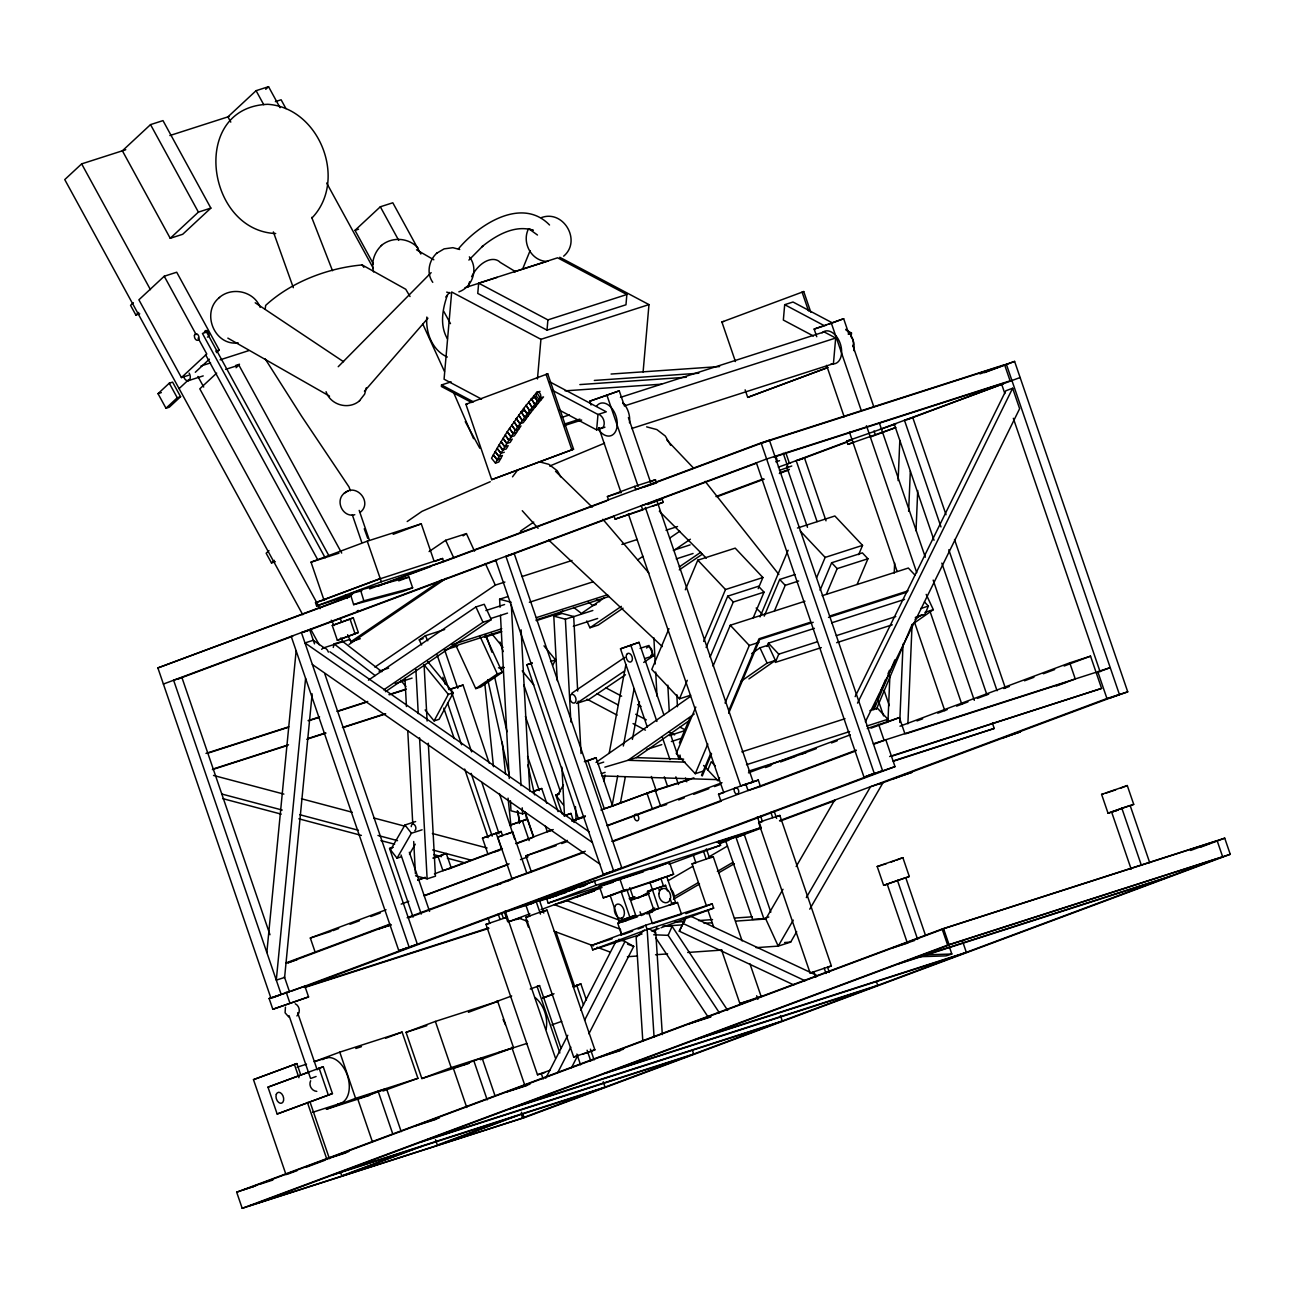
<?xml version="1.0" encoding="UTF-8"?>
<svg xmlns="http://www.w3.org/2000/svg" width="1295" height="1295" viewBox="0 0 1295 1295"><rect width="100%" height="100%" fill="white"/><g stroke="black" fill="none" stroke-linecap="round" stroke-linejoin="round"><path stroke-width="1.5" d="M887.949 721.882L889.892 675.634M894.214 573.086L894.651 563.017M898.115 480.591L899.815 440.365M899.75 722.448L903.052 644.036M908.637 511.315L910.336 471.105M907.892 723.808L912.036 625.275M916.018 530.772L917.718 490.546M451.113 381.863L441.53 384.939L441.385 386.477L471.574 402.486M478.664 283.168L477.758 293.431L547.008 330.16L625.971 304.778L626.861 294.515L557.611 257.802L478.664 283.168L547.898 319.897L626.861 294.515M537.457 378.966L540.922 339.322L451.68 291.99L444.072 379.208L481.546 399.087M547.008 330.16L547.898 319.897M604.943 427.204L596.639 429.875L597.982 414.481L551.913 390.054M643.097 371.989L648.973 304.6L559.731 257.268M831.989 322.682L793.009 302.01L784.689 304.681L783.346 320.059L813.47 336.036M620.451 397.371L824.138 331.908L835.68 338.027L833.43 363.685L631.669 428.516M851.139 336.862L851.479 333.009L846.169 330.193M266.835 952.505L296.134 650.802M305.588 678.418L276.288 980.121L284.609 977.45L312.144 693.845M265.151 309.311L265.669 305.393C291.116 281.954 327.813 268 362.163 264.941L405.74 289.254L410.029 296.523M603.956 780.998L605.073 775.074M609.152 753.366L625.89 664.545M612.147 805.377L617.747 775.689M623.332 746.017L634.129 688.632M620.467 802.706L625.307 776.984M632.381 739.396L639.471 701.793M333.268 647.451L334.094 643.906L342.398 641.235L381.879 671.7M366.323 387.772L364.656 394.117L359.427 400.819M285.434 1007.154L285.094 1012.803L288.817 1017.044M528.344 229.15C521.917 242.327 530.74 259.842 545.567 261.363M310.638 1080.775C308.42 1085.307 311.739 1091.07 316.789 1091.377M447.422 295.033C442.518 308.922 439.491 325.482 447.455 338.853M522.581 269.117L530.108 250.647M668.948 628.69L651.79 669.434L679.486 698.798L690.704 695.205M685.33 589.792L697.811 560.168L735.204 548.141L762.901 577.521L758.222 588.626M679.486 698.798L687.289 680.28M703.654 641.397L725.508 589.533L762.901 577.521M706.131 647.468L727.741 596.153L758.498 586.263L764.034 592.139L753.221 617.796M710.129 657.002L733.278 602.029L764.034 592.139M679.406 742.909L690.041 717.657M695.82 707.038L676.249 753.496L695.285 773.698L702.958 771.221M713.043 666.148L730.267 625.258L804.94 601.252M760.019 616.922L788.105 550.245M695.285 773.698L707.815 743.961M725.038 703.072L749.303 645.46L758.87 642.385M764.244 616.112L779.687 579.464L795.065 574.511M710.874 753.107L701.55 775.236L702.246 775.98L711.57 753.852M728.745 710.696L759.032 638.759L810.621 622.183M728.664 713.27L759.728 639.487L813.228 622.296M774.426 610.981L785.223 585.34L798.675 581.002M707.798 769.926L711.263 761.687L715.164 765.814M766.996 646.448L768.388 643.146L814.409 628.35M719.567 777.647L718.175 780.95L703.59 765.474M817.129 641.834L778.764 654.169L775.284 662.409L821.321 647.613M816.578 577.764L825.158 557.4L862.551 545.373L834.87 515.993L797.461 528.02M820.059 590.245L831.633 562.758L862.389 552.884L867.925 558.76L857.112 584.417M826.372 594.292L837.169 568.634L867.925 558.76M858.65 554.632L862.551 545.373M873.219 708.915L875.549 703.379M877.104 699.688L879.434 694.152M880.988 690.462L885.65 679.406M887.981 673.869L889.535 670.179M873.915 709.644L894.894 659.851M876.488 709.029L911.712 625.388M924.484 601.948L928.369 606.076L924.905 614.332L915.306 617.407M886.492 722.578L887.884 719.275L877.492 708.268L869.851 710.712M654.525 932.967L656.905 927.576M719.421 1012.9L668.139 935.346L672.105 926.362L663.089 926.006M793.803 984.945L679.292 931.186L685.767 917.686M679.292 931.186L686.641 916.488M855.153 696.629L1005.827 390.782L1012.641 388.241L1019.634 408.686L865.4 721.752M857.517 703.12L1012.641 388.241M545.794 1078.152L567.793 1035.255M580.629 1010.246L616.388 940.542M557.967 1072.163L570.82 1047.105M584.595 1020.25L624.999 941.497L633.724 946.402L588.885 1033.798M571.5 1067.679L577.91 1055.198M425.132 709.951L434.1 720.894L448.329 694.379L453.315 692.776L427.658 661.535M453.315 692.776L439.086 719.292L434.1 720.894M552.69 665.225L555.539 659.916L543.997 645.865M497.264 459.822L493.33 454.966L491.533 458.22L495.467 463.092L497.264 459.822L500.582 458.754L502.411 455.5L499.077 456.585L497.264 459.838L493.346 454.95L499.012 445.059L502.881 450.029L499.077 456.585L495.176 451.68L499.077 456.585M415.63 821.564L404.946 824.996L390.556 849.941L397.031 858.18L400.592 857.031M397.031 858.18L411.421 833.235L422.105 829.804M409.495 854.166L415.258 844.194M563.487 784.867L556.785 796.506L563.26 804.745M796.7 931.704L790.678 942.096L778.214 946.111L765.782 918.997L783.006 889.276M796.166 866.549L834.66 800.1M793.268 920.114L778.214 946.111L756.086 947.665M806.316 897.597L870.548 786.712L883.012 782.714L809.747 909.187M502.865 450.045L511.023 436.852L507.235 431.737L523.568 408.556L527.162 413.931L515.378 430.296L511.671 425.068L515.394 430.264L511.023 436.868L507.252 431.721L499.012 445.043L502.865 450.045L506.199 448.96L508.174 445.674L504.84 446.759L500.987 441.741L504.84 446.759M516.495 432.514L518.712 429.195L515.378 430.296M518.696 429.228L520.978 425.909L517.628 427.01L513.937 421.765L517.628 427.01M524.41 410.758L521.076 411.842L524.718 417.184L528.036 416.116L523.261 422.656L519.942 423.724L516.268 418.447L519.942 423.724M528.02 416.132L530.497 412.862L527.162 413.931L523.568 408.54L536.745 392.45L540.064 391.381M219.519 297.461C200.757 312.176 214.355 346.218 238.15 342.884M381.588 245.37C374.401 252.072 370.872 262.367 373.64 271.966M436.82 253.14C428.839 260.279 426.265 273.407 432.773 282.342M360.431 512.172C372.814 502.201 356.093 482.485 344.292 493.217C334.644 500.76 342.9 518.016 354.798 514.73M563.649 256.167C581.86 240.967 563.584 209.272 541.31 217.641M512.512 476.835L517.854 469.777M296.911 1015.944C300.699 1012.593 299.809 1005.988 295.26 1003.771M529.671 410.709L527.146 413.947L530.481 412.878L532.99 409.641L529.655 410.725L526.094 405.303L529.655 410.725L537.49 401.142L534.009 395.623L537.474 401.159L540.808 400.074L543.511 396.934L540.193 398.002L537.474 401.159M532.99 409.657L540.808 400.074M445.771 297.008L449.494 292.476M312.063 217.868C347.934 180.426 319.638 107.728 267.725 104.296L267.223 104.328C189.734 107.793 206.051 230.688 275.689 233.537M364.429 391.219L427.933 318.198M458.398 248.85C478.94 224.294 521.901 196.484 549.533 224.99M468.887 260.068L482.938 245.888L481.837 246.795C495.888 235.431 514.617 224.391 533.232 230.267L529.364 229.15L537.474 235.026M338.222 366.712L431.138 272.662M125.761 149.718L81.65 163.882L64.75 179.6L302.771 614.72M150.528 124.611L122.377 150.803L170.228 238.296L182.692 234.282L210.858 208.106L162.992 120.613L150.528 124.611L198.394 212.105L170.228 238.296M280.044 107.679L268.551 86.684L256.086 90.682L227.92 116.874L230.801 122.118M265.734 89.306L268.551 86.684M133.369 302.722L130.552 305.329L135.878 315.057L139.73 313.811M216.427 352.612L219.243 350.006L176.703 272.225L164.238 276.24L138.889 299.809L181.429 377.573L188.552 375.291M135.878 315.057L138.695 312.435M158.022 393.664L169.273 383.19L172.607 382.122L180.588 396.707L169.321 407.18L165.987 408.249L158.022 393.664L161.341 392.595M181.429 377.573L206.779 354.004L198.07 338.092M195.302 372.264L209.385 359.168M179.082 388.613L188.94 379.451M373.365 263.937L354.992 230.348L380.325 206.779L392.806 202.781L420.843 254.03M165.987 408.249L177.253 397.775L180.588 396.707M216.702 373.106L199.802 388.824L320.075 608.699M236.062 367.731L238.879 365.125L341.702 553.078M268.971 550.602L266.155 553.224L271.481 562.936L275.317 561.706M271.481 562.936L274.297 560.33M337.072 600.929L339.889 598.306M644.327 930.085L636.153 937.337L642.822 1041.342M407.197 521.529L422.024 511.331L490.255 481.708M596.024 762.415L690.413 696.435M751.683 653.603L759.955 647.824L768.275 645.153L775.397 660.418L748.915 678.936M694.249 713.998L628.026 760.294L604.862 767.158M740.594 681.607L767.093 663.089L775.397 660.418M685.168 762.14L628.026 760.294L636.347 757.624L689.312 720.587M915.079 619.285L921.7 614.656M911.793 624.708L933.323 609.67L926.184 594.389M429.082 551.573L445.658 540.29L466.427 533.605L474.504 551.168M463.124 535.871L466.427 533.605M347.61 634.728L350.832 641.753L442 579.674M349.1 644.424L446.095 578.379M374.902 667.103L495.305 585.113L504.904 582.038M421.62 644.991L419.272 639.892L425.424 635.699L444.671 629.5M368.427 680.166L475.929 606.95L484.249 604.279L491.291 619.593L385.441 691.692M383.741 689.846L482.986 622.264L491.291 619.593M562.678 610.965L559.327 613.247L536.324 620.645M637.933 559.731L642.935 556.316M669.693 538.089L679.729 531.258M604.376 597.788L581.439 613.409L573.62 607.371M673.837 550.472L690.381 539.206M455.079 643.68L475.751 688.616L497.296 673.934L502.282 672.332L484.929 634.599M502.282 672.332L480.736 687.014L475.751 688.616M586.797 620.936L589.921 627.751L621.357 606.351M679.244 566.919L700.741 552.285M623.041 608.181L598.241 625.08L589.921 627.751M679.276 569.881L702.44 554.114M520.396 531.177L533.75 522.079M571.84 693.213L624.902 657.326M624.611 670.923L576.518 703.428L588.998 699.429L625.469 674.76M643.712 662.425L653.667 655.707L648.973 645.477L640.07 648.342M526.126 873.882L512.011 878.819L497.733 837.104L512.707 831.94L526.984 873.656M512.707 831.94L505.956 834.466M289.06 1015.685L310.573 1078.508L316.093 1076.501M888.289 883.951L883.627 885.311L877.201 866.517L902.874 857.662L909.3 876.472L906.435 877.686M902.874 857.662L896.108 860.301M883.627 885.311L909.3 876.472M1117.132 810.362L1108.034 813.195L1101.608 794.385L1127.281 785.547L1133.708 804.341L1130.859 805.571M1127.281 785.547L1124.416 786.761M1108.034 813.195L1133.708 804.341M219.163 297.672C231.886 286.341 254.095 291.181 260.149 307.32M381.232 245.597C391.883 236.499 408.508 237.568 417.961 247.879M436.512 253.334L444.136 248.867L452.878 247.685L459.709 249.498M458.851 291.861C472.74 287.069 478.729 268.389 469.34 256.863M359.719 400.641C348.986 410.224 330.662 405.303 326.065 391.705M344.114 493.33L348.306 490.87M638.678 897.921L652.599 889.778M668.269 880.632L692.647 866.404M708.316 857.258L727.466 846.072M642.482 915.144L654.671 908.038M673.821 896.852L698.199 882.623M717.349 871.438L733.019 862.292M650.802 912.473L654.283 910.45M673.432 899.264L699.543 884.016M718.693 872.83L734.362 863.684M604.538 443.198L549.679 466.054M544.661 1072.616L537.49 1074.785L485.981 924.339L507.203 917.168L504.904 918.09M813.924 972.027L810.136 973.063L758.627 822.616L765.442 820.075L779.849 815.445L831.358 965.892L829.059 966.798M777.55 816.368L779.849 815.445M577.457 1055.943L573.669 1056.995L525.835 917.297L538.186 912.845L547.04 910.126L594.874 1049.824L589.565 1051.815M547.04 910.126L541.731 912.133M706.471 905.966L692.064 863.878L713.27 856.707L742.1 940.898M710.971 857.614L713.27 856.707M573.669 1056.995L594.874 1049.824M537.49 1074.785L549.841 1070.334M810.136 973.063L831.358 965.892M721.542 949.98L739.882 1003.56L761.104 996.389L749.967 963.869M465.909 404.267L547.736 373.818L573.555 449.203L491.711 479.652L465.909 404.267L467.56 403.732M735.447 361.564L721.898 322.002L803.742 291.553L810.832 312.273M591.054 405.011L589.743 401.207L619.253 390.831L624.481 406.096M619.253 390.831L589.743 401.207M816.756 336.716L814.15 329.076L843.66 318.716L848.889 333.98M828.509 324.365L843.66 318.716M491.711 479.652L573.555 449.203M745.127 389.844L747.701 397.371L827.877 367.456M827.683 367.618L747.701 397.371M380.244 578.541L315.494 602.693L316.595 605.93L381.345 581.763L443.683 561.739L442.582 558.501L380.131 578.8L323.896 599.779L311.027 562.159L367.262 541.18L421.28 523.827L434.165 561.431M393.162 534.317L421.28 523.827M608.504 499.805L607.404 496.584L634.679 486.402L655.448 479.733L656.549 482.954L635.78 489.639L634.679 486.402M435.169 561.269L442.582 558.501M649.993 481.772L655.448 479.733M350.281 593.806L360.512 589.986L408.945 577.052L412.636 587.8L402.405 591.621L353.648 604.652L350.281 593.806L361.92 590.698M271.011 998.364L157.877 667.929L350.751 595.975M369.674 588.917L761.104 442.874L1004.58 364.704L1010.1 380.827L766.624 458.997L163.397 684.051M349.618 596.833L157.877 667.929M377.978 586.246L430.927 566.482M444.169 561.544L606.788 500.874M644.602 486.774L769.408 440.203L882.543 770.638L291.262 991.242M398.73 580.872L408.945 577.052M353.648 604.652L363.863 600.831L412.636 587.8M979.943 373.899L1014.6 361.402L1127.735 691.838L1109.2 698.329M984.491 372.636L1014.6 361.402M178.516 678.839L292.735 636.234M302.917 632.429L496.956 560.039M508.304 555.798L614.202 516.284M648.245 503.593L756.021 463.383M647.532 504.5L662.069 499.077L663.169 502.298L652.275 506.361M614.024 515.928L615.141 519.149L663.169 502.298M332.281 625.517L353.292 617.844L358.327 632.543L340.634 639.147L337.315 640.216L332.281 625.517L353.292 617.844M643.178 509.761L615.141 519.149M853.518 442.534L847.853 444.347L846.752 441.126L894.796 424.274M778.36 467.155L790.678 462.768M787.668 463.82L851.835 439.879M880.066 429.341L1020.12 377.525M799.387 459.871L846.979 442.113M892.142 425.262L895.897 423.87M907.196 419.645L1003.188 383.838M847.853 444.347L895.897 427.496L870.45 436.998M779.46 470.393L791.779 465.99M715.925 496.535L763.079 478.94M780.059 472.61L789.286 469.34M717.074 496.746L764.228 479.15M779.331 473.517L788.752 470.004M337.315 640.216L358.327 632.543M647.322 727.159L620.499 648.827L639.034 642.352L663.898 714.937M639.034 642.352L620.499 648.827M584.32 761.687L596.04 757.737L612.6 806.089L604.296 808.76L587.736 760.408M585.826 761.557L596.04 757.737M533.2 791.698L541.715 788.509L546.765 803.272M413.073 917.103L389.568 848.468L392.838 847.238M562.321 814.102L555.798 795.033L559.068 793.819M527.308 819.087L510.392 825.142L527.308 819.087L533.508 837.185M488.085 854.506L482.485 838.156L501.1 831.471L502.347 835.097M501.1 831.471L482.485 838.156M432.87 858.083L446.289 853.502L451.259 868.006L442.939 870.677L437.969 856.173M434.359 857.954L446.289 853.502M564.134 815.979L570.966 813.438L574.057 822.503M572.244 820.722L585.308 815.85M600.88 810.039L655.205 790.209L660.725 806.316M578.687 818.748L584.288 816.659M612.276 806.218L655.205 790.209M417.735 880.082L425.262 877.282M434.424 873.866L502.411 848.5M515.588 843.579L553.224 829.545M449.737 868.573L502.233 848.986M517.239 843.385L532.245 837.8M531.371 872.004L525.867 855.882L567.356 840.406M606.966 825.627L722.027 782.698M748.445 772.84L850.297 734.848M867.278 728.502L899.377 717.608L904.897 733.731M607.614 825.708L659.058 806.85M556.073 845.684L525.867 855.882M561.722 843.579L567.388 841.459M678.677 799.938L684.343 797.833M693.764 794.321L708.851 788.687M714.516 786.567L720.182 784.462M765.442 767.579L771.108 765.458M780.545 761.946L795.632 756.312M801.281 754.208L816.384 748.575M831.471 742.941L837.12 740.837M871.082 728.162L899.377 717.608M315.219 952.343L310.314 938.017L386.056 909.77M401.191 904.104L408.767 901.288M423.918 895.638L509.113 863.846M520.477 859.605L528.052 856.788M425.132 895.509L507.931 864.607M332.993 930.636L338.675 928.515M350.022 924.274L359.492 920.745M370.856 916.504L380.325 912.975M899.993 726.187L1069.751 662.846L1090.536 656.16L1101.576 688.406L892.368 755.989M720.765 800.698L718.547 794.256L745.823 784.09L758.287 780.076L760.489 786.518M751.019 782.795L758.287 780.076M916.99 720.91L922.655 718.806M937.742 713.173L947.179 709.644M956.616 706.131L967.932 701.906M977.353 698.393L988.684 694.169M1003.771 688.535L1009.42 686.431M1024.523 680.798L1033.944 677.285M1043.381 673.756L1054.697 669.531M1064.134 666.018L1090.536 656.16M285.855 962.962L390.086 924.063M407.148 917.702L585.291 851.252M611.823 841.345L856.286 750.145M389.908 924.776L287.7 962.913L297.154 959.66M408.832 917.718L512.933 878.884M528.085 873.235L582.977 852.757M613.263 841.459L721.153 801.2M759.615 786.842L855.817 750.954M874.465 744.01L885.812 739.769L895.023 766.624L304.471 986.952M1056.412 685.994L1075.271 678.968L1069.751 662.846M1096.962 672.591L1110.22 667.637L1097.755 671.652L1106.95 698.507L779.509 820.674M269.133 998.526L304.875 986.159L308.566 996.907L272.824 1009.274L269.133 998.526L278.49 995.515M868.119 775.495L873.235 773.601M992.375 723.079L994.22 728.454L893.841 761.072M272.711 997.733L281.225 994.544L173.611 680.231L181.931 677.56L269.975 934.731M291.197 636.363L398.811 950.692L417.346 944.201L324.737 673.691M495.677 560.071L603.292 874.4L621.827 867.909L514.212 553.596L505.908 556.267L613.522 870.58M756.393 462.801L864.008 777.129L895.023 766.624M529.315 904.331L537.83 901.158M546.717 898.827L594.437 881.037L595.91 885.327L548.19 903.133L546.717 898.827L558.226 895.136M614.785 894.149L603.276 897.84L599.229 886.023L669.547 862.373L673.594 874.19L666.148 876.958M272.824 1009.274L308.566 996.907M529.914 913.801L508.838 921.668L521.302 917.653M541.019 909.657L599.698 887.771M718.935 843.272L761.039 827.57L757.365 816.821M737.405 836.926L744.22 834.385L770.833 912.149M561.204 902.777L602.045 887.528M650.948 869.301L667.686 863.053M719.551 843.692L729.02 840.164M736.612 837.331L761.25 828.136M780.189 821.062L835.145 800.569M879.24 784.122L1119.43 694.509L1006.296 364.073M719.113 840.957L720.57 845.263L669.029 864.299M603.276 897.84L673.594 874.19M621.033 891.332L610.123 895.395L618.945 921.182L635.683 915.241L626.845 889.455L621.033 891.332L629.856 917.119L618.945 921.182M621.39 891.494L625.032 890.134M671.943 903.781L675.569 902.421L666.747 876.634L650.025 882.575L658.702 908.41L653.926 910.191L647.5 891.381L665.565 885.327L667.492 890.96M653.149 881.814L661.292 878.674M630.115 898.552L634.89 896.771L629.192 898.601M665.565 885.327L647.5 891.381M630.778 900.381L649.362 893.453M658.653 889.973L662.376 888.597M621.794 935.103L617.747 923.27L648.423 911.826L677.512 902.485L681.558 914.302L652.47 923.659L648.423 911.826M668.819 905.318L672.008 904.137L670.065 898.487M646.836 913.93L652.259 911.907M672.105 904.509L677.512 902.485M642.029 933.986L592.641 949.85L591.167 945.56L645.703 925.213L712.185 903.845L713.658 908.135L661.017 927.787M623.607 934.423L632.624 931.056M638.03 929.033L643.453 927.026M685.864 913.671L712.185 903.845M592.641 949.85L647.16 929.502L713.658 908.135M286.049 1174.743L253.48 1079.641L296.879 1063.583L300.78 1074.996M296.879 1063.583L253.48 1079.641M382.948 1091.054L417.929 1078.298L402.114 1032.099L339.776 1052.139L314.135 1061.706L329.351 1056.995M385.619 1038.25L402.114 1032.099M469.098 1063.373L421.862 1078.557L406.047 1032.342L435.363 1021.415L497.685 1001.375L513.516 1047.59L480.429 1059.731M511.687 995.984L496.179 1001.65L498.672 1000.841M530.27 989.056L539.562 985.592L561.059 1048.351M267.968 1087.152L323.248 1066.74L332.443 1093.595L277.162 1114.008L267.968 1087.152L308.097 1072.389M468.385 1012.318L497.685 1001.375M317.566 1068.861L323.248 1066.74M542.654 997.976L554.017 993.734M572.957 986.677L580.888 983.925L586.408 1000.048M543.026 998.056L552.496 994.528M575.223 986.045L580.888 983.925M925.326 934.844L905.739 877.654L887.205 884.129L907.439 943.229M277.162 1114.008L332.443 1093.595M1131.199 869.204L1111.612 812.014L1121.826 808.193L1130.146 805.522L1149.733 862.729M551.864 1024.847L561.69 1021.383M417.929 1078.298L355.591 1098.338L326.291 1109.281L369.739 1095.311M401.207 1131.652L386.493 1088.642L378.172 1091.313L357.728 1098.937L372.458 1141.947M366.048 1096.266L386.493 1088.642M421.862 1078.557L451.178 1067.614L513.516 1047.59M494.868 1095.311L482.064 1057.918L453.315 1068.213L466.75 1107.484M463.48 1064.862L469.065 1062.774M236.677 1192.193L942.145 929.001L1224.73 838.173L1230.25 854.295L524.783 1117.504L242.197 1208.316L236.677 1192.193L257.478 1185.038M251.797 1186.981L941.74 929.583M287.911 1174.047L297.202 1170.583M306.494 1167.119L325.077 1160.174M1190.655 850.459L1209.611 843.385M1200.141 847.351L1224.73 838.173M242.197 1208.316L947.665 945.123L1230.25 854.295M257.317 1203.104L949.154 944.994L943.634 928.871M413.332 1149.086L341.767 1175.795L340.536 1172.202M350.071 1173.124L421.636 1146.415M508.919 1118.362L437.338 1145.071L435.509 1139.697M445.658 1142.4L517.223 1115.691M1215.115 859.508L523.277 1117.617L521.448 1112.259M1120.515 788.169L1123.121 787.23M489.186 763.111L463.06 685.055L449.074 689.766M585.34 816.562L578.493 818.99L526.855 664.772L531.986 662.959M891.3 861.984L894.505 860.851M417.751 880.179L423.433 878.237M304.454 987.178L488.539 927.916M582.523 1054.276L588.059 1052.366M1115.707 789.853L1106.254 793.009M748.753 1000.841L739.882 1003.56M503.027 835.453L497.733 837.104M883.336 864.655L886.298 863.684M169.872 135.538L229.328 116.42M275.366 101.625L281.112 99.78L285.968 108.634M198.394 212.105L210.858 208.106M354.992 230.348L358.553 229.215M215.682 351.139L219.243 350.006M201.016 365.967L210.567 362.891M220.118 359.832L248.769 350.621M464.954 287.717L497.167 277.373M514.228 271.885L548.352 260.926M187.937 380.795L203.218 375.89M235.69 365.449L239.51 364.219M225.654 369.366L238.879 365.125M540.922 339.322L648.973 304.6M547.736 373.818L546.085 374.352L571.888 449.737M803.742 291.553L802.074 292.087L808.533 310.93M721.898 322.002L723.549 321.468M538.153 403.247L534.819 404.331L531.338 398.811L534.657 397.743M522.29 420.454L518.664 415.112L522.306 420.438L525.624 419.37M814.15 329.076L826.615 325.077M561.739 417.411L569.331 414.967M513.176 433.582L509.437 428.402L513.192 433.566L516.511 432.498L514.342 435.8L511.023 436.868M508.903 440.171L505.115 435.055L508.919 440.154L512.237 439.086L510.165 442.404L506.847 443.473L503.027 438.406L506.847 443.473M564.539 424.048L579.885 419.111M835.68 338.027L626.23 405.335L622.927 403.587M597.982 414.481L606.287 411.81L549.598 381.75M848.16 334.078L851.479 333.009M564.393 425.586L581.665 420.033M500.955 453.315L497.086 448.345L500.971 453.299L504.289 452.23M497.264 459.838L500.582 458.77L498.802 462.024L495.467 463.092M311.027 562.159L338.966 553.175M760.893 443.376L997.765 367.246M607.404 496.584L620.629 492.327M315.494 602.693L324.932 599.666M774.119 457.022L1003.285 383.369M316.595 605.93L352.483 594.389M779.541 460.68L775.915 461.846A2.833 1.813 72.2 0 0 776.854 459.061A2.833 1.813 72.2 0 0 774.798 456.423M662.069 499.077L641.3 505.746L642.401 508.967M846.752 441.126L852.418 439.313M522.16 576.485L572.034 560.46M621.891 544.434L637.237 539.497M666.002 530.254L677.512 526.547M323.135 648.018L349.925 639.406M350.832 641.753L360.285 638.726M500.048 607.274L499.611 599.213L507.915 596.542M485.868 610.544L504.581 604.522M673.303 550.31L690.122 544.887M529.364 602.288L592.883 581.876M419.272 639.892L423.125 638.645M490.692 618.541L507.527 613.118M676.249 558.906L693.068 553.483M451.728 644.829L501.764 628.739M536.421 617.618L607.63 594.729M449.414 647.791L501.392 631.086M536.033 619.949L609.168 596.445M379.046 671.198L388.63 668.107M444.25 650.236L457.685 645.914M484.524 637.286L501.796 631.733M557.255 680.603L553.791 616.112L562.095 613.441L573.685 616.533L577.683 691.077M596.234 604.522L592.9 605.591L588.173 601.948M553.791 616.112L565.381 619.204L573.685 616.533M572.26 617.1L592.835 610.479M395.266 683.517L412.085 678.111M573.329 626.294L597.642 618.476M205.986 753.415L288.785 726.803M308.048 720.619L319.606 716.896M336.927 711.327L367.748 701.437M388.937 694.622L406.258 689.053M208.786 752.864L287.749 727.499M308.938 720.684L318.57 717.592M337.817 711.392L366.712 702.117M389.811 694.687L405.222 689.733M500.437 668.835L503.998 667.686M463.06 685.055L450.595 689.053L471.623 751.893M526.855 664.772L532.196 663.056M213.416 768.922L288.526 744.787M307.789 738.587L325.126 733.019M342.447 727.45L384.825 713.836M212.38 769.602L287.49 745.467M306.753 739.283L326 733.083M343.337 727.515L385.716 713.901M550.553 661.518L555.539 659.916M822.163 595.716L908.329 568.036L915.128 575.239M644.764 658.572L653.667 655.707M829.739 616.031L908.07 590.86M828.509 617.391L906.856 592.203M831.681 622.814L904.557 599.391M836.311 635.667L895.768 616.566M920.696 608.553L928.369 606.076M925.002 612.341L933.323 609.67M836.667 642.692L892.287 624.805M669.434 735.592L684.78 730.655M597.934 763.953L603.697 762.107M646.448 749.53L661.777 744.609M671.377 741.517L680.96 738.441M541.715 788.509L533.41 791.18L534.673 794.871M601.252 773.633L605.089 772.387M389.568 848.468L392.903 847.399M555.798 795.033L559.132 793.964M510.424 800.698L510.975 810.783L522.565 813.859L525.883 812.791M741.841 751.861L845.02 718.709M564.312 815.575L570.966 813.438M653.489 790.84L693.91 777.842M646.674 793.382L690.947 779.153M746.487 764.714L849.666 731.562M866.873 726.026L887.884 719.275M571.823 821.046L576.809 819.444M550.618 830.678L547.299 831.746L545.405 826.226M493.735 852.159L499.465 850.329M748.753 771.124L806.073 752.703M415.549 875.76L427.123 878.852L435.444 876.181L428.305 743.2M660.936 806.332L666.715 804.486M873.348 743.767L1096.056 672.283M905.933 733.747L1066.319 682.19M718.547 794.256L723.889 792.54M758.708 787.101L748.024 790.533L745.823 784.09M310.314 938.017L331.099 931.348M889.633 756.523L1101.576 688.406M505.811 881.539L509.631 880.309M495.596 885.359L501.327 883.514M893.016 760.974L994.22 728.454M384.825 926.67L390.556 924.84M378.01 929.227L391.381 924.921M1106.95 698.507L1127.735 691.838M864.008 777.129L872.328 774.459M1012.075 734.556L1020.379 731.885L1001.844 738.377M903.797 774.96L912.117 772.289L893.582 778.764M603.292 874.4L611.612 871.729M549.096 895.687L761.039 827.57M538.866 899.507L586.603 884.161M718.353 841.815L750.809 831.39M532.051 902.048L587.428 884.242M717.268 842.527L743.994 833.931M521.836 905.869L575.288 888.678M579.108 887.447L584.838 885.602M718.498 842.656L733.779 837.752M744.22 834.385L735.9 837.056L763.823 918.608L768.809 917.006M515.022 908.41L572.293 889.989M719.324 842.737L726.964 840.293M504.791 912.214L533.427 903.02M539.157 901.174L565.899 892.579M595.91 885.327L720.57 845.263M599.229 886.023L643.34 871.843M398.811 950.692L407.116 948.005M548.19 903.133L613.409 882.17M586.052 893.501L594.373 890.831L575.838 897.306M282.893 994.01L289.546 991.873L284.333 976.64M304.73 987.518L488.862 928.353M516.187 919.563L521.189 917.961M622.458 891.672L655.837 880.697M630.422 899.928L647.678 894.376M629.856 917.119L635.683 915.241M671.215 903.829L675.569 902.421M637.528 916.795L623.267 921.635L621.972 917.864M617.747 923.27L626.845 920.356M591.167 945.56L612.066 938.843M651.531 930.927L659.123 928.483M539.562 985.592L537.069 986.385L559.861 1052.965M297.105 1067.193L306.51 1064.182M355.801 1048.497L361.467 1046.668M406.047 1032.342L426.832 1025.672M1111.612 812.014L1118.265 809.877M312.564 1112.324L340.763 1103.275M498.672 1052.511L526.871 1043.446M899.329 945.399L914.642 940.478M892.514 947.94L907.827 943.019M694.848 1021.69L710.162 1016.769M688.034 1024.232L710.987 1016.85M606.238 1054.745L623.462 1049.209M599.423 1057.287L620.467 1050.536M904.849 961.521L1170.809 876.035M898.034 964.063L1163.995 878.577M510.813 1090.358L529.946 1084.206M505.908 1092.284L526.952 1085.518M422.202 1123.412L439.426 1117.876M415.387 1125.954L436.431 1119.188M949.365 946.855L951.825 954.01L946.046 955.872L916.601 956.811M700.368 1037.813L966.329 952.327L962.654 941.578M693.553 1040.354L959.514 954.868M333.592 1156.467L348.905 1151.546M326.777 1159.009L345.911 1152.858M259.356 1184.375L272.824 1180.053M611.758 1070.868L877.719 985.382L876.505 981.804M604.943 1073.409L870.904 987.939M244.237 1189.587L253.82 1186.511M516.333 1106.464L782.293 1020.994L780.464 1015.62M509.518 1109.022L775.478 1023.536M427.722 1139.535L693.683 1054.049L692.469 1050.472M420.907 1142.077L686.868 1056.591M339.112 1172.59L605.073 1087.104L603.243 1081.73M332.297 1175.132L598.258 1089.645M249.757 1205.71L524.038 1117.569L522.808 1113.975M881.846 865.141L877.201 866.517M529.623 916.261L525.835 917.297M1101.608 794.385L1103.065 794.013M498.445 667.832L503.949 667.297M758.627 822.616L762.415 821.58L760.618 816.109M692.064 863.878L695.852 862.826L693.44 855.558M485.981 924.339L489.769 923.303L487.972 917.831M674.679 922.267L684.634 921.571M698.572 920.583L712.525 919.612M734.427 918.074L752.363 916.811M763.823 918.608L752.573 919.401L725.686 840.876M668.188 925.86L682.125 924.873M704.027 923.335L712.007 922.768M735.9 921.101L765.782 918.997M784.64 942.533L790.678 942.096M627.395 956.714L637.464 956.018M655.545 954.739L667.621 953.897M687.726 952.472L721.914 950.077M611.078 374.045L719.615 366.55M594.324 380.439L698.831 373.219M579.852 384.583L686.366 377.233M565.106 390.847L661.567 384.178M924.339 954.901L951.825 954.01M636.347 757.624L683.63 759.145M602.013 775.932L716.928 779.622M653.732 934.763L668.139 935.346M446.694 292.136L450.11 293.042M646.626 426.864L656.873 429.584L665.306 436.043L670.632 445.237M538.574 461.603L548.821 464.322L557.255 470.765L560.8 476.9M499.611 599.213L511.201 602.304M213.513 775.446L283.864 794.11M301.46 798.772L352.256 812.256M373.753 817.954L405.027 826.242M432.384 833.511L487.098 848.015M221.639 793.981L282.213 810.055M299.809 814.717L358.424 830.273M377.978 835.453L397.516 840.633M432.692 849.957L471.768 860.333M222.643 798.594L281.258 814.15M298.854 818.812L361.386 835.404M380.924 840.584L394.603 844.21M433.679 854.587L441.498 856.659M447.358 858.213L464.954 862.875M618.848 939.312L624.999 941.497M627.573 944.217L633.724 946.402M621.535 921.004L566.854 900.656L554.389 904.671L620.37 929.227L621.017 935.168M518.615 918.025L527.955 921.506M554.163 931.251L593.45 945.868M597.189 947.26L610.285 952.133M691.077 916.391L816.756 975.394M683.469 923.675L805.069 980.752M784.689 304.681L823.685 325.353M559.424 410.143L596.639 429.875M441.53 384.939L473.484 401.887M605.704 687.726L621.632 696.176M637.561 704.626L641.09 706.503M680.021 727.142L685.33 729.959M596.768 693.602L618.006 704.868M635.699 714.257L646.318 719.89M669.321 732.096L674.63 734.896M587.023 699.17L617.116 715.131M633.045 723.581L645.428 730.153M648.795 928.644L655.772 932.578L662.312 1034.64M227.839 338.108L329.545 396.14M416.537 249.805L433.825 259.777M447.325 357.031C432.287 350.395 425.553 332.621 426.832 317.048M515.475 271.659L500.21 262.383A23.86 14.763 -58.8 0 0 471.607 276.709M255.212 302.771L343.563 361.726M324.916 648.342L313.293 640.264L304.972 642.935L592.365 842.462M329.901 651.79L589.047 831.714M312.354 664.497L599.747 864.008M596.477 599.277L599.634 601.706M334.094 643.906L375.145 675.585M662.344 646.626L548.643 540.015M555.523 471.299L592.22 507.138M659.317 511.201L706.325 558.177M756.167 608.019L761.865 613.717M666.86 440.041L693.197 467.738M831.633 562.758L837.169 568.634M800.229 530.95L825.158 557.4M779.687 579.464L785.223 585.34M697.811 560.168L725.508 589.533M727.741 596.153L733.278 602.029M768.388 643.146L778.764 654.169M730.267 625.258L749.303 645.46M522.257 510.716L538.089 528.295M602.855 519.279L648.908 573.054M491.452 633.352L502.994 647.419M522.225 670.859L533.767 684.909M423.967 664.691L448.329 694.379M400.77 680.28L405.885 686.528M705.144 481.351L778.878 574.478M404.946 824.996L411.421 833.235M362.163 264.941L363.879 267.32M521.092 411.826L524.702 417.2M672.105 926.362L727.693 1010.408M655.95 938.13L708.203 1017.125M531.322 398.828L534.835 404.315M265.184 358.877L301.605 416.213L349.019 486.952L350.395 490.756M536.745 392.45L540.193 398.002M443.716 311.269L450.482 323.637M380.325 206.779L398.698 240.368M465.245 421.636L479.797 448.232M326.664 183.032L373.17 268.049M256.086 90.682L263.743 104.685M329.318 556.462L206.601 332.119L202.441 333.462L325.174 557.805M345.457 594.891L347.4 598.436M164.238 276.24L196.144 334.563M205.516 354.587L317.599 559.505M81.65 163.882L150.447 289.659M197.908 376.44L203.703 387.027M331.261 620.208L334.159 625.517M340.925 637.868L342.867 641.413M310.509 628.852L319.201 644.764M169.273 383.19L177.253 397.775M759.955 647.824L767.093 663.089M422.737 323.944L444.46 371.438M485.35 563.487L495.305 585.113M445.658 540.29L453.736 557.854M475.929 606.95L482.986 622.264M479.927 636.201L497.296 673.934M425.424 635.699L427.771 640.798M340.342 618.929L341.945 622.442M453.897 393.243L473.565 438.665M311.707 217.366L332.507 270.72M364.251 528.781L367.715 538.283M273.374 231.918L293.334 287.7M1001.585 384L1004.839 393.534M1013.321 418.301L1100.07 671.652M1121.826 808.193L1141.413 865.4M946.03 514.73L912.765 417.573L904.46 420.244L940.979 526.919M954.512 539.497L1005.373 688.082M948.798 549.776L997.069 690.753M894.23 424.064L934.019 540.258M941.837 563.115L986.839 694.557M852.806 345.425L873.704 406.484M879.596 423.659L925.31 557.222M933.161 580.111L974.309 700.32M874.012 430.96L875.112 434.181M831.196 322.714L861.24 410.483M866.468 425.747L916.763 572.665M929.842 610.835L961.845 704.334M826.566 365.336L844.194 416.844M849.423 432.109L897.111 571.403M914.756 622.911L944.8 710.68M826.016 520.833L804.503 457.961L796.182 460.631L817.064 521.594M884.064 690.365L889.293 705.613M878.366 700.66L883.578 715.908M785.693 452.441L789.367 463.173M878.593 724.277L884.113 740.4M783.2 453.234L787.975 467.204M786.615 466.362L807.481 527.308M942.145 929.001L947.665 945.123M761.104 442.874L874.238 773.309M897.419 880.325L917.653 939.425M774.167 811.22L776.628 818.391M827.521 967.041L829.367 972.415M770.849 812.289L772.694 817.663M824.187 968.11L826.032 973.484M628.399 417.54L650.608 482.42M656.484 499.595L753.172 781.986L740.708 785.984L645.331 507.413M813.972 971.914L815.818 977.288M606.788 394.845L638.144 486.434M598.889 427.917L621.098 492.78M628.285 513.775L723.662 792.346M670.438 734.038L678.936 758.87M685.476 777.987L686.787 781.808M706.374 848.889L709.433 857.84M756.652 995.742L757.883 999.335M703.671 851.754L706.115 858.909M630.73 645.023L656.889 721.428M662.117 736.709L669.968 759.631M675.86 776.838L678.467 784.479M664.319 776.822L667.589 786.373M707.782 909.802L713.674 927.026M651.385 776.482L656.435 791.245M646.885 792.88L652.405 808.986M660.919 878.496L663.445 885.877M645.703 925.213L647.16 929.502L654.072 1037.166M640.038 911.809L641.333 915.581M629.759 887.642L633.595 898.859M619.674 878.398L623.721 890.215M523.941 685.087L560.46 791.763M499.967 642.045L503.237 651.563M525.398 716.345L558.015 811.593M486.062 635.117L491.922 652.194M527.567 756.345L539.319 790.63M525.446 812.871L533.653 836.829M522.322 820.69L529.137 840.601M576.744 985.268L583.478 1004.969M555.927 931.833L574.834 987.033M539.529 900.527L543.819 913.056M590.423 1049.177L594.114 1059.925M540.501 914.124L536.211 901.595L525.98 905.399L529.671 916.148M587.104 1050.245L590.779 1060.994M444.719 650.203L457.766 688.292M576.874 1054.065L580.565 1064.798M437.062 654.768L448.798 689.053M442.858 677.285L445.302 684.456M496.115 833.073L501.715 849.423M525.948 919.968L528.392 927.123M443.797 708.122L454.237 738.587M464.678 769.068L488.15 837.655M505.163 910.919L555.442 1058.096M504.645 912.797L507.721 921.765M501.521 912.943L503.366 918.317M498.203 914.011L500.048 919.385M359.184 510.392L369.269 539.853M367.262 541.18L381.345 581.763M352.321 514.811L361.774 542.443M541.326 1073.636L543.172 1079.01M511.8 1047.299L524.831 1085.34M521.302 1114.105L522.533 1117.682M349.974 618.913L355.008 633.611M409.333 852.272L429.568 911.389M473.76 1060.589L487.195 1099.86M401.013 854.943L421.247 914.06M314.523 643.858L309.732 629.888L301.427 632.559L409.042 946.872M435.363 1021.415L451.178 1067.614M378.172 1091.313L392.903 1134.323M339.776 1052.139L355.591 1098.338M319.088 1068.067L328.283 1094.939M297.623 1012.739L317.178 1069.848M286.179 992.164L289.853 1002.913M309.893 1101.624L329.432 1158.685M294.386 1064.393L298.935 1077.699M307.401 1102.433L326.939 1159.494M499.401 793.576L514.698 839.273M481.821 782.358L499.044 833.753M447.568 702.91L461.587 744.803M471.153 773.358L492.181 836.181M360.512 589.986L363.863 600.831M527.858 764.908L534.026 792.281M494.641 676.994L506.992 731.756M525.09 811.933L526.855 819.751M487.746 679.648L509.372 775.478M517.32 810.686L519.959 822.422M518.049 811.463L519.295 823.474M502.201 742.084L505.552 774.102M508.061 798.125L510.991 826.161M484.702 682.594L493.476 766.672M676.799 694.606L677.447 706.698M680.037 755.05L680.264 759.08M667.832 685.184L669.24 711.376M653.862 637.771L655.27 663.963M655.707 672.024L657.002 696.208M578.234 701.162L581.05 753.544M565.381 619.204L570.885 721.962M575.433 806.591L576.194 820.69M561.9 767.239L564.507 815.591M521.124 629.856L529.784 791.051M511.298 604.312L521.043 785.66M522.241 807.821L522.565 813.859M500.469 615.335L509.243 778.538M424.08 664.61L427.107 721.04M415.873 669.305L418.253 713.626M419.548 737.81L427.123 878.852M404.946 678.305L406.452 706.52M407.747 730.688L412.733 823.377M413.704 841.507L415.436 873.753M322.665 1059.618A23.86 15.265 72.2 0 1 347.351 1075.368A23.86 15.265 72.2 0 1 337.817 1103.874M535.078 997.522A23.86 15.265 72.2 0 1 546.004 1029.444M503.059 1019.473A23.86 15.265 72.2 0 1 505.26 1024.604M646.61 648.05A4.549 2.914 72.2 0 1 651.498 649.167A4.549 2.914 72.2 0 1 650.721 655.561M670.697 889.082A7.381 4.727 72.2 0 1 674.08 898.957M622.83 402.664A17.045 10.91 72.2 0 1 629.483 422.801M596.606 406.08A17.045 10.91 72.2 0 1 612.956 409.819A17.045 10.91 72.2 0 1 614.639 432.951A17.045 10.91 72.2 0 1 598.29 429.212M744.447 785.239A3.416 2.185 72.2 0 1 746.487 784.479M822.05 332.815A17.045 10.91 72.2 0 1 840.584 344.632A17.045 10.91 72.2 0 1 831.212 363.733M845.829 329.286A17.045 10.91 72.2 0 1 853.907 350.67M851.09 336.425A7.106 4.549 72.2 0 1 852.952 346.186M599.941 415.096A7.106 4.549 72.2 0 1 604.198 424.064A7.106 4.549 72.2 0 1 598.824 427.933M468.466 286.859A23.86 14.763 -58.8 0 1 469.583 281.776M411.26 826.647A3.416 2.185 72.2 0 1 414.659 824.947A3.416 2.185 72.2 0 1 414.821 830.548M321.678 649.362A5.682 3.642 72.2 0 1 328.396 652.113M204.416 332.313A3.416 2.185 72.2 0 1 208.236 331.989A3.416 2.185 72.2 0 1 207.427 337.105M358.213 610.382A3.416 2.185 72.2 0 1 357.21 610.916M189.151 373.106A5.115 3.27 72.2 0 1 188.746 380.552A5.115 3.27 72.2 0 1 183.534 376.133M535.547 406.436L532.229 407.504L528.684 402.049L532.213 407.52L535.531 406.452M1217.17 840.779L942.889 928.936L948.409 945.059L1222.69 856.901L1217.17 840.779M276.304 1094.307A5.682 3.642 72.2 0 0 280.238 1103.243A5.682 3.642 72.2 0 0 282.974 1095.829A5.682 3.642 72.2 0 0 276.304 1094.307M658.896 893.582A7.381 5.666 69.5 0 0 667.152 902.566A7.381 5.666 69.5 0 0 668.252 890.588A7.381 5.666 69.5 0 0 658.896 893.582M626.65 654.461A4.549 2.914 72.2 0 0 629.208 661.907A4.549 2.914 72.2 0 0 632.025 656.646A4.549 2.914 72.2 0 0 626.65 654.461M614.785 906.678A7.381 4.727 72.2 0 0 619.9 918.301A7.381 4.727 72.2 0 0 623.462 908.669A7.381 4.727 72.2 0 0 614.785 906.678M734.475 788.445A3.416 2.185 72.2 0 0 736.386 794.029A3.416 2.185 72.2 0 0 738.49 790.079A3.416 2.185 72.2 0 0 734.475 788.445M536.162 394.004A3.416 2.185 72.2 0 0 539.384 398.504A3.416 2.185 72.2 0 0 539.853 393.162A3.416 2.185 72.2 0 0 536.162 394.004M634.518 815.122A3.416 2.185 72.2 0 0 636.428 820.706A3.416 2.185 72.2 0 0 638.548 816.773A3.416 2.185 72.2 0 0 634.518 815.122M569.849 697.082A4.549 2.914 72.2 0 0 574.154 703.088A4.549 2.914 72.2 0 0 574.786 695.982A4.549 2.914 72.2 0 0 569.849 697.082M194.444 335.518A3.416 2.185 72.2 0 0 197.455 340.326A3.416 2.185 72.2 0 0 198.264 335.195A3.416 2.185 72.2 0 0 194.444 335.518"/></g></svg>
